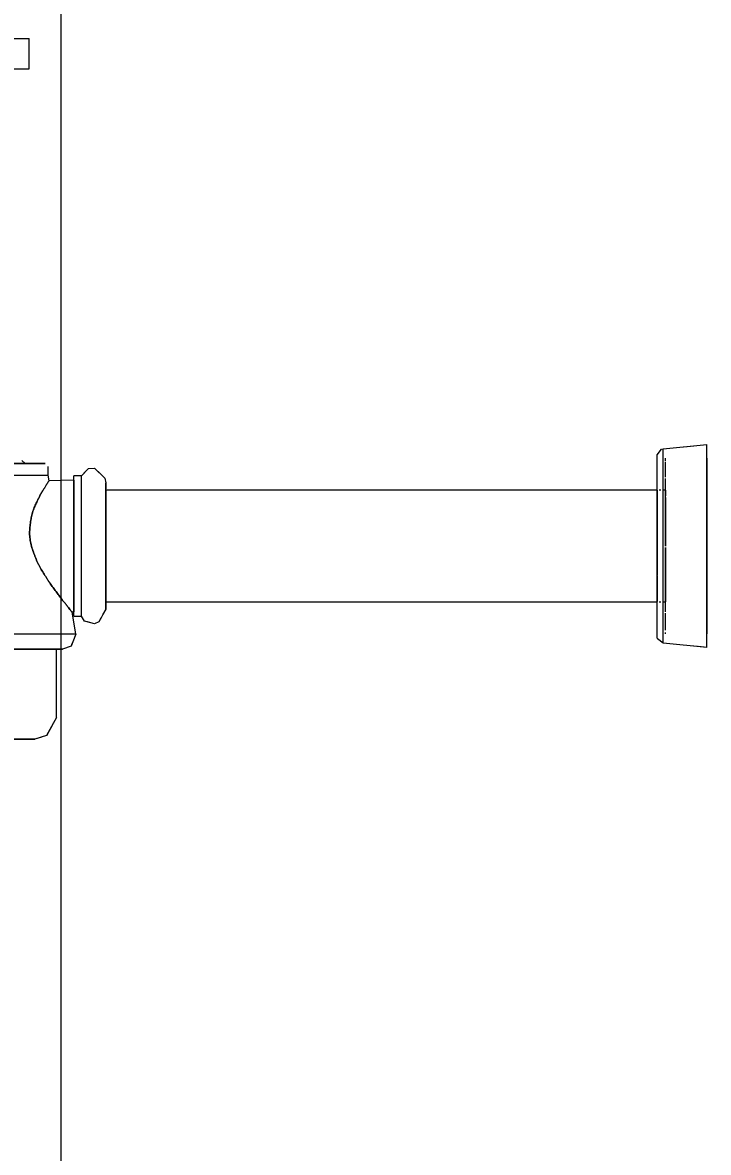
# Model space of a CAD drawing. Header units: metres. Extents: x 147 to 427, y -16 to 162.
# Drawn here: x 391.5443 to 391.7781, y 0.2432 to 0.6285 of the extents above; entities that cross this region are included whole.
import ezdxf

# ---------------------------------------------------------------- set-up
doc = ezdxf.new("R2010")
doc.units = ezdxf.units.M
for name, color, linetype, lineweight in [('A-ANNO-DIMS', 7, 'Continuous', 5), ('A-ANNO-DIMS-50', 7, 'Continuous', 5), ('P-SANR-FIXT', 7, 'Continuous', 5)]:
    doc.layers.add(name, color=color, linetype=linetype, lineweight=lineweight)
doc.styles.add('Century Gothic_1', font='GOTHIC.TTF', dxfattribs={"height": 0.075})
doc.dimstyles.new('Setores_1_5', dxfattribs={"dimscale": 0.3048, "dimtxt": 0.078313, "dimasz": 0.520833, "dimexe": 0.393701, "dimexo": 0.246063, "dimgap": 0.287073, "dimtad": 1, "dimrnd": 0.01, "dimzin": 0, "dimdsep": 46, "dimtxsty": 'Century Gothic_1', "dimblk1": 'OBLIQUE', "dimblk2": 'OBLIQUE', "dimsah": 1, "dimcen": 0.09, "dimazin": 0, "dimtfac": 1, "dimtdec": 4, "dimtix": 1, "dimtmove": 0, "dimatfit": 3, "dimfxl": 1, "dimtvp": 1, "dimtolj": 1, "dimtzin": 0, "dimarcsym": 2})

# ---------------------------------------------------------------- blocks, each defined once
blk = doc.blocks.new('USO_ESG_Sifão de Uso Geral - Sifão para lavatório-3647183-HH')
at = {"layer": 'P-SANR-FIXT'}
for p, q in [((-161.67691, 0.62313), (-161.63914, 0.62313)), ((-161.63914, 0.61274), (-161.63914, 0.62313)), ((-161.67691, 0.61274), (-161.63914, 0.61274)), ((-161.42291, 0.48317), (-161.40802, 0.48457)), ((-161.42291, 0.41683), (-161.42291, 0.48317)), ((-161.40802, 0.41543), (-161.40802, 0.48457)), ((-161.67552, 0.47813), (-161.64052, 0.47813)), ((-161.64565, 0.47813), (-161.64052, 0.47813)), ((-161.64052, 0.47813), (-161.64155, 0.47916)), ((-161.42498, 0.41892), (-161.42498, 0.48108)), ((-161.68342, 0.47416), (-161.63263, 0.47416)), ((-161.63263, 0.47416), (-161.63263, 0.47713)), ((-161.6323, 0.47226), (-161.63263, 0.47416)), ((-161.62388, 0.47249), (-161.6323, 0.47226)), ((-161.62127, 0.47388), (-161.62388, 0.47388)), ((-161.62388, 0.42612), (-161.62388, 0.47388)), ((-161.62127, 0.42612), (-161.62127, 0.47388)), ((-161.42491, 0.46905), (-161.61302, 0.46905)), ((-161.61302, 0.46905), (-161.61302, 0.46762)), ((-161.61302, 0.43238), (-161.61302, 0.43095)), ((-161.61302, 0.42841), (-161.61408, 0.42648)), ((-161.61302, 0.43095), (-161.42491, 0.43095)), ((-161.6245, 0.42753), (-161.62388, 0.42751)), ((-161.62317, 0.41995), (-161.6245, 0.42753)), ((-161.62388, 0.42612), (-161.62127, 0.42612)), ((-161.62317, 0.41995), (-161.69287, 0.41995)), ((-161.40802, 0.41543), (-161.42291, 0.41683)), ((-161.6298, 0.39156), (-161.6298, 0.41477)), ((-161.63919, 0.38416), (-161.64118, 0.38416))]:
    blk.add_line(p, q, dxfattribs=at)
at = {"layer": 'P-SANR-FIXT', "color": 7, "true_color": 0xf3f3f3}
for p, q in [((-161.64219, 0.62313), (-161.64088, 0.62313)), ((-161.42498, 0.46931), (-161.42498, 0.46993)), ((-161.42498, 0.46857), (-161.42498, 0.4693)), ((-161.42498, 0.4674), (-161.42498, 0.46827)), ((-161.42216, 0.46858), (-161.42216, 0.46919)), ((-161.42216, 0.46708), (-161.42216, 0.46856)), ((-161.61302, 0.46505), (-161.61302, 0.46391)), ((-161.61302, 0.46492), (-161.61302, 0.46386)), ((-161.61302, 0.46347), (-161.61302, 0.45706)), ((-161.61302, 0.46347), (-161.61302, 0.45493)), ((-161.42498, 0.46591), (-161.42498, 0.46421)), ((-161.42498, 0.46347), (-161.42498, 0.46171)), ((-161.42216, 0.46545), (-161.42216, 0.466)), ((-161.42216, 0.46391), (-161.42216, 0.46505)), ((-161.42216, 0.46505), (-161.42216, 0.46391)), ((-161.42216, 0.45954), (-161.42216, 0.46347)), ((-161.42216, 0.46347), (-161.42216, 0.45952)), ((-161.42498, 0.46168), (-161.42498, 0.46012)), ((-161.42498, 0.46005), (-161.42498, 0.45862)), ((-161.42498, 0.45857), (-161.42498, 0.45547)), ((-161.42216, 0.45806), (-161.42216, 0.45937)), ((-161.42216, 0.45937), (-161.42216, 0.45806)), ((-161.61302, 0.45667), (-161.61302, 0.44609)), ((-161.61302, 0.45493), (-161.61302, 0.45)), ((-161.42498, 0.4554), (-161.42498, 0.45462)), ((-161.42216, 0.45494), (-161.42216, 0.45769)), ((-161.42216, 0.45769), (-161.42216, 0.45)), ((-161.42216, 0.45), (-161.42216, 0.45493)), ((-161.42498, 0.45456), (-161.42498, 0.45008)), ((-161.61302, 0.45), (-161.61302, 0.44607)), ((-161.42498, 0.45), (-161.42498, 0.44551)), ((-161.42216, 0.44607), (-161.42216, 0.44946)), ((-161.42216, 0.44946), (-161.42216, 0.44607)), ((-161.61302, 0.44584), (-161.61302, 0.43653)), ((-161.42498, 0.44544), (-161.42498, 0.44468)), ((-161.42498, 0.4446), (-161.42498, 0.44149)), ((-161.42216, 0.44507), (-161.42216, 0.44584)), ((-161.42216, 0.44584), (-161.42216, 0.43653)), ((-161.42216, 0.44047), (-161.42216, 0.44506)), ((-161.42498, 0.44143), (-161.42498, 0.44002)), ((-161.42498, 0.43941), (-161.42498, 0.43837)), ((-161.42216, 0.43653), (-161.42216, 0.44046)), ((-161.61302, 0.43614), (-161.61302, 0.43455)), ((-161.61302, 0.43609), (-161.61302, 0.43443)), ((-161.42498, 0.43832), (-161.42498, 0.43657)), ((-161.42498, 0.43583), (-161.42498, 0.43337)), ((-161.42216, 0.43443), (-161.42216, 0.43609)), ((-161.42216, 0.43609), (-161.42216, 0.43443)), ((-161.42498, 0.43173), (-161.42498, 0.43263)), ((-161.42216, 0.43144), (-161.42216, 0.43337)), ((-161.42498, 0.43073), (-161.42498, 0.43143)), ((-161.42498, 0.43008), (-161.42498, 0.4307)), ((-161.42216, 0.43081), (-161.42216, 0.43142))]:
    blk.add_line(p, q, dxfattribs=at)
at = {"layer": 'P-SANR-FIXT', "color": 253, "true_color": 0xa6a6a6}
for p, q in [((-161.64057, 0.62313), (-161.63953, 0.62313)), ((-161.63938, 0.62313), (-161.63914, 0.62313)), ((-161.64467, 0.61274), (-161.63914, 0.61274)), ((-161.40802, 0.48006), (-161.40802, 0.48457)), ((-161.42498, 0.46995), (-161.42498, 0.48108)), ((-161.42216, 0.47901), (-161.42216, 0.48)), ((-161.42216, 0.47353), (-161.42216, 0.47875)), ((-161.42216, 0.47353), (-161.42216, 0.47875)), ((-161.40802, 0.48), (-161.40802, 0.45)), ((-161.40802, 0.48), (-161.40802, 0.45)), ((-161.63426, 0.47416), (-161.63263, 0.47416)), ((-161.62388, 0.47366), (-161.62388, 0.47388)), ((-161.62388, 0.47249), (-161.62388, 0.47172)), ((-161.62388, 0.47164), (-161.62388, 0.46947)), ((-161.62127, 0.46932), (-161.62127, 0.47271)), ((-161.61302, 0.47159), (-161.61302, 0.46953)), ((-161.42216, 0.47121), (-161.42216, 0.473)), ((-161.42216, 0.46921), (-161.42216, 0.473)), ((-161.42216, 0.45776), (-161.42216, 0.47121)), ((-161.62388, 0.46935), (-161.62388, 0.46124)), ((-161.61302, 0.46905), (-161.61302, 0.46759)), ((-161.61302, 0.46905), (-161.61302, 0.46762)), ((-161.61302, 0.46762), (-161.61302, 0.45952)), ((-161.42374, 0.46905), (-161.42434, 0.46905)), ((-161.42216, 0.46905), (-161.42291, 0.46905)), ((-161.42216, 0.46706), (-161.42216, 0.46907)), ((-161.42216, 0.46905), (-161.42216, 0.46706)), ((-161.42216, 0.46348), (-161.42216, 0.46652)), ((-161.42216, 0.4665), (-161.42216, 0.45952)), ((-161.42216, 0.45954), (-161.42216, 0.46348)), ((-161.62388, 0.46124), (-161.62388, 0.43065)), ((-161.61302, 0.45952), (-161.61302, 0.45)), ((-161.42216, 0.45), (-161.42216, 0.45937)), ((-161.42216, 0.45937), (-161.42216, 0.45)), ((-161.42216, 0.45), (-161.42216, 0.45763)), ((-161.61302, 0.45), (-161.61302, 0.43238)), ((-161.42216, 0.43363), (-161.42216, 0.44946)), ((-161.42216, 0.44262), (-161.42216, 0.44946)), ((-161.42216, 0.44946), (-161.42216, 0.43363)), ((-161.40802, 0.45), (-161.40802, 0.42)), ((-161.40802, 0.45), (-161.40802, 0.42)), ((-161.42216, 0.42757), (-161.42216, 0.44224)), ((-161.61302, 0.43253), (-161.61302, 0.4316)), ((-161.61302, 0.43238), (-161.61302, 0.43095)), ((-161.42216, 0.4335), (-161.42216, 0.43095)), ((-161.42216, 0.43093), (-161.42216, 0.43348)), ((-161.62388, 0.43053), (-161.62388, 0.42836)), ((-161.62388, 0.42923), (-161.62388, 0.42836)), ((-161.62388, 0.42612), (-161.62388, 0.42852)), ((-161.62388, 0.42828), (-161.62388, 0.42751)), ((-161.62388, 0.42828), (-161.62388, 0.42751)), ((-161.42498, 0.41892), (-161.42498, 0.43005)), ((-161.42434, 0.43095), (-161.42374, 0.43095)), ((-161.42291, 0.43095), (-161.42216, 0.43095)), ((-161.42216, 0.42757), (-161.42216, 0.43079)), ((-161.62127, 0.42612), (-161.62127, 0.42729)), ((-161.61411, 0.42642), (-161.61448, 0.42575)), ((-161.42216, 0.42131), (-161.42216, 0.42708)), ((-161.42216, 0.42131), (-161.42216, 0.42708)), ((-161.42216, 0.42), (-161.42216, 0.42048)), ((-161.40802, 0.41543), (-161.40802, 0.41994)), ((-161.63005, 0.41477), (-161.68086, 0.41477)), ((-161.6298, 0.41477), (-161.62995, 0.41477)), ((-161.62778, 0.41477), (-161.6298, 0.41477)), ((-161.6412, 0.38416), (-161.65159, 0.38416)), ((-161.63721, 0.38416), (-161.63919, 0.38416))]:
    blk.add_line(p, q, dxfattribs=at)
at = {"layer": 'P-SANR-FIXT', "color": 254, "true_color": 0xdfdfdf}
for p, q in [((-161.42291, 0.48204), (-161.42291, 0.48317)), ((-161.42291, 0.46956), (-161.42291, 0.4816)), ((-161.40802, 0.46517), (-161.40802, 0.47994)), ((-161.68255, 0.47416), (-161.63456, 0.47416)), ((-161.62388, 0.47283), (-161.62388, 0.47344)), ((-161.62388, 0.46961), (-161.62388, 0.47271)), ((-161.62388, 0.47249), (-161.62388, 0.47172)), ((-161.62388, 0.47164), (-161.62388, 0.46947)), ((-161.62127, 0.47271), (-161.62127, 0.47388)), ((-161.62388, 0.46935), (-161.62388, 0.4659)), ((-161.62388, 0.43068), (-161.62388, 0.46932)), ((-161.62127, 0.42729), (-161.62127, 0.46932)), ((-161.61302, 0.46762), (-161.61302, 0.4665)), ((-161.61302, 0.46747), (-161.61302, 0.4665)), ((-161.42498, 0.46907), (-161.42498, 0.46899)), ((-161.42498, 0.46907), (-161.42498, 0.46899)), ((-161.42498, 0.46899), (-161.42498, 0.4687)), ((-161.42498, 0.46899), (-161.42498, 0.46786)), ((-161.42498, 0.46853), (-161.42498, 0.46786)), ((-161.42498, 0.46784), (-161.42498, 0.46354)), ((-161.42216, 0.46842), (-161.42216, 0.46907)), ((-161.42216, 0.46905), (-161.42216, 0.46706)), ((-161.42216, 0.46706), (-161.42216, 0.46841)), ((-161.62388, 0.4659), (-161.62388, 0.45582)), ((-161.61302, 0.46386), (-161.61302, 0.466)), ((-161.61302, 0.46545), (-161.61302, 0.466)), ((-161.61302, 0.46386), (-161.61302, 0.46545)), ((-161.61302, 0.46131), (-161.61302, 0.46353)), ((-161.61302, 0.45), (-161.61302, 0.46353)), ((-161.42498, 0.46347), (-161.42498, 0.46012)), ((-161.42216, 0.46386), (-161.42216, 0.46545)), ((-161.42216, 0.46386), (-161.42216, 0.46545)), ((-161.42216, 0.45961), (-161.42216, 0.46353)), ((-161.42216, 0.45961), (-161.42216, 0.46353)), ((-161.40802, 0.45), (-161.40802, 0.4651)), ((-161.61302, 0.45), (-161.61302, 0.46131)), ((-161.42498, 0.46005), (-161.42498, 0.45547)), ((-161.42216, 0.458), (-161.42216, 0.45944)), ((-161.42216, 0.458), (-161.42216, 0.45944)), ((-161.62388, 0.45582), (-161.62388, 0.43876)), ((-161.42498, 0.4554), (-161.42498, 0.45008)), ((-161.42216, 0.45), (-161.42216, 0.45765)), ((-161.42216, 0.45), (-161.42216, 0.45765)), ((-161.61302, 0.43647), (-161.61302, 0.45)), ((-161.61302, 0.442), (-161.61302, 0.45)), ((-161.42498, 0.45), (-161.42498, 0.44468)), ((-161.42216, 0.442), (-161.42216, 0.44946)), ((-161.42216, 0.43869), (-161.42216, 0.44946)), ((-161.40802, 0.42006), (-161.40802, 0.45)), ((-161.42498, 0.4446), (-161.42498, 0.44002)), ((-161.61302, 0.43647), (-161.61302, 0.442)), ((-161.42498, 0.43988), (-161.42498, 0.43657)), ((-161.42216, 0.43647), (-161.42216, 0.442)), ((-161.62388, 0.43876), (-161.62388, 0.43065)), ((-161.61302, 0.434), (-161.61302, 0.43614)), ((-161.61302, 0.434), (-161.61302, 0.43614)), ((-161.42498, 0.43652), (-161.42498, 0.43221)), ((-161.42216, 0.43647), (-161.42216, 0.43869)), ((-161.42216, 0.434), (-161.42216, 0.43614)), ((-161.42216, 0.43455), (-161.42216, 0.43614)), ((-161.61302, 0.4335), (-161.61302, 0.43238)), ((-161.42498, 0.43216), (-161.42498, 0.43147)), ((-161.42498, 0.43216), (-161.42498, 0.43102)), ((-161.42216, 0.4335), (-161.42216, 0.43095)), ((-161.42216, 0.43159), (-161.42216, 0.43348)), ((-161.42216, 0.43093), (-161.42216, 0.43158)), ((-161.42498, 0.4313), (-161.42498, 0.43102)), ((-161.42498, 0.43101), (-161.42498, 0.43093)), ((-161.42498, 0.43101), (-161.42498, 0.43093)), ((-161.42291, 0.42654), (-161.42291, 0.43044)), ((-161.42291, 0.4184), (-161.42291, 0.42645)), ((-161.63038, 0.41995), (-161.69287, 0.41995)), ((-161.62317, 0.41995), (-161.63029, 0.41995)), ((-161.42291, 0.41683), (-161.42291, 0.41796)), ((-161.63519, 0.41477), (-161.68625, 0.41477)), ((-161.63182, 0.41477), (-161.64286, 0.41477)), ((-161.63005, 0.41477), (-161.63519, 0.41477)), ((-161.63093, 0.41477), (-161.63182, 0.41477)), ((-161.6298, 0.41477), (-161.63067, 0.41477)), ((-161.6298, 0.41477), (-161.62995, 0.41477))]:
    blk.add_line(p, q, dxfattribs=at)
at = {"layer": 'P-SANR-FIXT', "color": 7, "true_color": 0xfafafa}
for p, q in [((-161.42291, 0.46659), (-161.42291, 0.46812)), ((-161.42498, 0.46455), (-161.42498, 0.46565)), ((-161.42498, 0.46167), (-161.42498, 0.46409)), ((-161.42216, 0.46391), (-161.42216, 0.465)), ((-161.42216, 0.4596), (-161.42216, 0.46354)), ((-161.42498, 0.46021), (-161.42498, 0.46162)), ((-161.42498, 0.45809), (-161.42498, 0.45953)), ((-161.42216, 0.45801), (-161.42216, 0.45943)), ((-161.42498, 0.45506), (-161.42498, 0.45804)), ((-161.42498, 0.45425), (-161.42498, 0.45499)), ((-161.42216, 0.45497), (-161.42216, 0.45763)), ((-161.42216, 0.45), (-161.42216, 0.45496)), ((-161.42498, 0.45007), (-161.42498, 0.4542)), ((-161.42498, 0.44586), (-161.42498, 0.45)), ((-161.42216, 0.44605), (-161.42216, 0.44946)), ((-161.42498, 0.44508), (-161.42498, 0.4458)), ((-161.42498, 0.44202), (-161.42498, 0.44501)), ((-161.42216, 0.44504), (-161.42216, 0.44582)), ((-161.42216, 0.44262), (-161.42216, 0.44503)), ((-161.42498, 0.44054), (-161.42498, 0.44196)), ((-161.42498, 0.43843), (-161.42498, 0.43979)), ((-161.42216, 0.44041), (-161.42216, 0.44199)), ((-161.42216, 0.43646), (-161.42216, 0.4404)), ((-161.42498, 0.43598), (-161.42498, 0.43838)), ((-161.42498, 0.43435), (-161.42498, 0.43548)), ((-161.42216, 0.435), (-161.42216, 0.43609)), ((-161.42291, 0.43188), (-161.42291, 0.43341))]:
    blk.add_line(p, q, dxfattribs=at)
at = {"layer": 'P-SANR-FIXT', "color": 7, "true_color": 0xfdfdfd}
for p, q in [((-161.42291, 0.46406), (-161.42291, 0.46505)), ((-161.42291, 0.46161), (-161.42291, 0.46368)), ((-161.42291, 0.45999), (-161.42291, 0.4616)), ((-161.42291, 0.45908), (-161.42291, 0.45982)), ((-161.42291, 0.45565), (-161.42291, 0.45829)), ((-161.42291, 0.45002), (-161.42291, 0.45432)), ((-161.42291, 0.44591), (-161.42291, 0.45)), ((-161.42291, 0.44173), (-161.42291, 0.44435)), ((-161.42291, 0.44019), (-161.42291, 0.44092)), ((-161.42291, 0.43842), (-161.42291, 0.44001)), ((-161.42291, 0.43633), (-161.42291, 0.4384)), ((-161.42291, 0.43446), (-161.42291, 0.43595))]:
    blk.add_line(p, q, dxfattribs=at)
at = {"layer": 'P-SANR-FIXT', "flags": 128}
for points in [[(-161.42498, 0.48108), (-161.42346, 0.48301), (-161.42291, 0.48317)], [(-161.63364, 0.47813), (-161.63766, 0.47813), (-161.64839, 0.47813), (-161.66229, 0.47813), (-161.67479, 0.47813), (-161.68177, 0.47813), (-161.68241, 0.47813)], [(-161.64565, 0.47813), (-161.64126, 0.47813), (-161.63428, 0.47813), (-161.63364, 0.47813)], [(-161.62127, 0.47388), (-161.61889, 0.47643), (-161.61685, 0.47651)], [(-161.61685, 0.47651), (-161.61328, 0.47319), (-161.61302, 0.47159)], [(-161.61302, 0.42841), (-161.61302, 0.43241), (-161.61302, 0.44294), (-161.61302, 0.45608), (-161.61302, 0.46697), (-161.61302, 0.47156), (-161.61302, 0.47159)], [(-161.61302, 0.43133), (-161.61302, 0.42844), (-161.61302, 0.42841)], [(-161.61685, 0.42349), (-161.62022, 0.42436), (-161.62127, 0.42612)], [(-161.61448, 0.42575), (-161.61536, 0.42414), (-161.61685, 0.42349)], [(-161.62317, 0.41995), (-161.62483, 0.41582), (-161.62778, 0.41477)], [(-161.42291, 0.41683), (-161.42483, 0.41837), (-161.42498, 0.41892)], [(-161.68827, 0.41477), (-161.68423, 0.41477), (-161.67319, 0.41477), (-161.6581, 0.41477), (-161.64299, 0.41477), (-161.63189, 0.41477), (-161.62778, 0.41477)], [(-161.6298, 0.39156), (-161.63321, 0.38533), (-161.63721, 0.38416)], [(-161.67884, 0.38416), (-161.67484, 0.38416), (-161.66439, 0.38416), (-161.65148, 0.38416), (-161.64109, 0.38416), (-161.63721, 0.38416)]]:
    blk.add_lwpolyline(points, dxfattribs=at)
at = {"layer": 'P-SANR-FIXT', "color": 7, "true_color": 0xf3f3f3, "flags": 128}
blk.add_lwpolyline([(-161.61302, 0.44586), (-161.61302, 0.44392), (-161.61302, 0.43653)], dxfattribs=at)
at = {"layer": 'P-SANR-FIXT'}
blk.add_open_spline([(-161.6323, 0.47226), (-161.63235, 0.47226), (-161.63251, 0.47207), (-161.63284, 0.47152), (-161.63308, 0.47112), (-161.63328, 0.47078), (-161.63351, 0.4704), (-161.63386, 0.46984), (-161.63437, 0.46905), (-161.63492, 0.46814), (-161.6353, 0.46744), (-161.63551, 0.46702), (-161.63567, 0.4667), (-161.63582, 0.46637), (-161.63604, 0.46593), (-161.63644, 0.46512), (-161.63704, 0.4639), (-161.63759, 0.46258), (-161.63791, 0.46161), (-161.63807, 0.46104), (-161.63817, 0.46061), (-161.63827, 0.46016), (-161.6384, 0.45956), (-161.63861, 0.45848), (-161.63884, 0.45688), (-161.63898, 0.4549), (-161.63891, 0.45291), (-161.63857, 0.45092), (-161.63801, 0.44893), (-161.63743, 0.4473), (-161.637, 0.44619), (-161.63674, 0.44557), (-161.63655, 0.4451), (-161.63635, 0.44464), (-161.63608, 0.44404), (-161.63556, 0.44301), (-161.63474, 0.44159), (-161.63389, 0.44022), (-161.63329, 0.4393), (-161.63296, 0.43877), (-161.63272, 0.43838), (-161.63247, 0.438), (-161.63214, 0.43749), (-161.63155, 0.43663), (-161.6307, 0.43545), (-161.62986, 0.43435), (-161.62923, 0.4335), (-161.62878, 0.43289), (-161.62834, 0.4323), (-161.62776, 0.43155), (-161.62706, 0.43068), (-161.6263, 0.42976), (-161.62568, 0.42898), (-161.62521, 0.42835), (-161.62473, 0.42773), (-161.62454, 0.42753), (-161.6245, 0.42753)], degree=3, knots=[0, 0, 0, 0, 0.055556, 0.083333, 0.097222, 0.111111, 0.125, 0.138889, 0.166667, 0.194444, 0.208333, 0.215278, 0.222222, 0.229167, 0.236111, 0.25, 0.277778, 0.305556, 0.319444, 0.326389, 0.333333, 0.340278, 0.347222, 0.361111, 0.388889, 0.416667, 0.444444, 0.472222, 0.5, 0.527778, 0.541667, 0.548611, 0.555556, 0.5625, 0.569444, 0.583333, 0.611111, 0.638889, 0.652778, 0.659722, 0.666667, 0.673611, 0.680556, 0.694444, 0.722222, 0.75, 0.763889, 0.777778, 0.791667, 0.805556, 0.833333, 0.861111, 0.888889, 0.916667, 0.944444, 1, 1, 1, 1], dxfattribs=at)
at = {"layer": 'P-SANR-FIXT', "color": 253, "true_color": 0xa6a6a6}
for points, knots in [([(-161.63328, 0.47077), (-161.63321, 0.47089), (-161.63308, 0.47112), (-161.63284, 0.47152), (-161.63251, 0.47207), (-161.63235, 0.47226), (-161.6323, 0.47226)], [0.8888889, 0.8888889, 0.8888889, 0.8888889, 0.9027778, 0.9166667, 0.9444444, 1, 1, 1, 1]), ([(-161.6245, 0.42753), (-161.62454, 0.42753), (-161.62473, 0.42773), (-161.62521, 0.42835), (-161.62553, 0.42877), (-161.62571, 0.429)], [0, 0, 0, 0, 0.0555556, 0.0833333, 0.1111111, 0.1111111, 0.1111111, 0.1111111])]:
    blk.add_open_spline(points, degree=3, knots=knots, dxfattribs=at)
at = {"layer": 'P-SANR-FIXT', "color": 254, "true_color": 0xdfdfdf}
for points, knots in [([(-161.63817, 0.4606), (-161.63814, 0.46075), (-161.63807, 0.46104), (-161.63791, 0.46161), (-161.63759, 0.46258), (-161.63704, 0.4639), (-161.63644, 0.46512), (-161.63604, 0.46593), (-161.63582, 0.46637), (-161.63572, 0.46659), (-161.63567, 0.4667)], [0.6666667, 0.6666667, 0.6666667, 0.6666667, 0.6736111, 0.6805556, 0.6944444, 0.7222222, 0.75, 0.7638889, 0.7708333, 0.7777778, 0.7777778, 0.7777778, 0.7777778]), ([(-161.63567, 0.4667), (-161.63562, 0.46681), (-161.63551, 0.46702), (-161.6353, 0.46744), (-161.63492, 0.46814), (-161.63437, 0.46905), (-161.63396, 0.46968), (-161.63378, 0.46997)], [0.77777778, 0.77777778, 0.77777778, 0.77777778, 0.78472222, 0.79166667, 0.80555556, 0.83333333, 0.86111111, 0.86111111, 0.86111111, 0.86111111]), ([(-161.63272, 0.43838), (-161.6328, 0.43851), (-161.63296, 0.43877), (-161.63329, 0.4393), (-161.63389, 0.44022), (-161.63474, 0.44159), (-161.63556, 0.44301), (-161.63608, 0.44404), (-161.63635, 0.44464), (-161.63655, 0.4451), (-161.63674, 0.44557), (-161.637, 0.44619), (-161.63743, 0.4473), (-161.63801, 0.44893), (-161.63857, 0.45092), (-161.63891, 0.45291), (-161.63898, 0.4549), (-161.63884, 0.45688), (-161.63861, 0.45848), (-161.6384, 0.45956), (-161.63827, 0.46016), (-161.63821, 0.46046), (-161.63817, 0.4606)], [0.3333333, 0.3333333, 0.3333333, 0.3333333, 0.3402778, 0.3472222, 0.3611111, 0.3888889, 0.4166667, 0.4305556, 0.4375, 0.4444444, 0.4513889, 0.4583333, 0.4722222, 0.5, 0.5277778, 0.5555556, 0.5833333, 0.6111111, 0.6388889, 0.6527778, 0.6597222, 0.6666667, 0.6666667, 0.6666667, 0.6666667]), ([(-161.62571, 0.429), (-161.62589, 0.42924), (-161.6263, 0.42976), (-161.62706, 0.43068), (-161.62776, 0.43155), (-161.62834, 0.4323), (-161.62878, 0.43289), (-161.62923, 0.4335), (-161.62986, 0.43435), (-161.6307, 0.43545), (-161.63155, 0.43663), (-161.63214, 0.43749), (-161.63247, 0.438), (-161.63264, 0.43825), (-161.63272, 0.43838)], [0.1111111, 0.1111111, 0.1111111, 0.1111111, 0.1388889, 0.1666667, 0.1944444, 0.2083333, 0.2222222, 0.2361111, 0.25, 0.2777778, 0.3055556, 0.3194444, 0.3263889, 0.3333333, 0.3333333, 0.3333333, 0.3333333])]:
    blk.add_open_spline(points, degree=3, knots=knots, dxfattribs=at)
blk = doc.blocks.new('USO_ESG_Sifão de Uso Geral - Sifão para lavatório-V212-HH')
at = {"layer": 'P-SANR-FIXT', "color": 7, "true_color": 0xfefefe}
for p, q in [((-161.64219, 0.62313), (-161.64088, 0.62313)), ((-161.42498, 0.46931), (-161.42498, 0.46993)), ((-161.42498, 0.46857), (-161.42498, 0.4693)), ((-161.42498, 0.4674), (-161.42498, 0.46827)), ((-161.42291, 0.46659), (-161.42291, 0.46812)), ((-161.42216, 0.46858), (-161.42216, 0.46919)), ((-161.42216, 0.46842), (-161.42216, 0.46907)), ((-161.42216, 0.46905), (-161.42216, 0.46844)), ((-161.42216, 0.46708), (-161.42216, 0.46856)), ((-161.42216, 0.46706), (-161.42216, 0.46841)), ((-161.42216, 0.4684), (-161.42216, 0.46706)), ((-161.61302, 0.46505), (-161.61302, 0.46391)), ((-161.61302, 0.46492), (-161.61302, 0.46386)), ((-161.61302, 0.46347), (-161.61302, 0.45706)), ((-161.61302, 0.46347), (-161.61302, 0.45)), ((-161.42498, 0.46586), (-161.42498, 0.46421)), ((-161.42498, 0.46586), (-161.42498, 0.46421)), ((-161.42498, 0.46455), (-161.42498, 0.46565)), ((-161.42498, 0.46167), (-161.42498, 0.46409)), ((-161.42498, 0.46347), (-161.42498, 0.46171)), ((-161.42498, 0.46347), (-161.42498, 0.46171)), ((-161.42291, 0.46406), (-161.42291, 0.46505)), ((-161.42291, 0.46161), (-161.42291, 0.46368)), ((-161.42216, 0.46545), (-161.42216, 0.466)), ((-161.42216, 0.46545), (-161.42216, 0.466)), ((-161.42216, 0.46386), (-161.42216, 0.46545)), ((-161.42216, 0.46386), (-161.42216, 0.46545)), ((-161.42216, 0.46391), (-161.42216, 0.46505)), ((-161.42216, 0.46391), (-161.42216, 0.46505)), ((-161.42216, 0.46505), (-161.42216, 0.46391)), ((-161.42216, 0.46505), (-161.42216, 0.46391)), ((-161.42216, 0.46391), (-161.42216, 0.465)), ((-161.42216, 0.46391), (-161.42216, 0.465)), ((-161.42216, 0.4596), (-161.42216, 0.46354)), ((-161.42216, 0.4596), (-161.42216, 0.46354)), ((-161.42216, 0.45962), (-161.42216, 0.46353)), ((-161.42216, 0.45962), (-161.42216, 0.46353)), ((-161.42216, 0.45954), (-161.42216, 0.46347)), ((-161.42216, 0.45954), (-161.42216, 0.46347)), ((-161.42216, 0.46347), (-161.42216, 0.45954)), ((-161.42216, 0.46347), (-161.42216, 0.45954)), ((-161.42498, 0.46168), (-161.42498, 0.46059)), ((-161.42498, 0.46168), (-161.42498, 0.46059)), ((-161.42498, 0.46021), (-161.42498, 0.46162)), ((-161.42498, 0.46005), (-161.42498, 0.45862)), ((-161.42498, 0.46005), (-161.42498, 0.45862)), ((-161.42498, 0.45809), (-161.42498, 0.45953)), ((-161.42498, 0.45857), (-161.42498, 0.45547)), ((-161.42498, 0.45857), (-161.42498, 0.45547)), ((-161.42291, 0.45999), (-161.42291, 0.4616)), ((-161.42291, 0.45908), (-161.42291, 0.45982)), ((-161.42216, 0.458), (-161.42216, 0.45944)), ((-161.42216, 0.458), (-161.42216, 0.45944)), ((-161.42216, 0.45801), (-161.42216, 0.45943)), ((-161.42216, 0.45801), (-161.42216, 0.45943)), ((-161.42216, 0.45806), (-161.42216, 0.45937)), ((-161.42216, 0.45806), (-161.42216, 0.45937)), ((-161.42216, 0.45937), (-161.42216, 0.45806)), ((-161.42216, 0.45937), (-161.42216, 0.45806)), ((-161.61302, 0.45667), (-161.61302, 0.44609)), ((-161.42498, 0.45506), (-161.42498, 0.45804)), ((-161.42498, 0.4554), (-161.42498, 0.45462)), ((-161.42498, 0.4554), (-161.42498, 0.45462)), ((-161.42498, 0.45425), (-161.42498, 0.45499)), ((-161.42291, 0.45565), (-161.42291, 0.45829)), ((-161.42216, 0.45494), (-161.42216, 0.45769)), ((-161.42216, 0.45494), (-161.42216, 0.45769)), ((-161.42216, 0.45769), (-161.42216, 0.45494)), ((-161.42216, 0.45769), (-161.42216, 0.45494)), ((-161.42216, 0.45497), (-161.42216, 0.45765)), ((-161.42216, 0.45497), (-161.42216, 0.45765)), ((-161.42216, 0.45497), (-161.42216, 0.45763)), ((-161.42216, 0.45497), (-161.42216, 0.45763)), ((-161.42216, 0.45), (-161.42216, 0.45496)), ((-161.42216, 0.45), (-161.42216, 0.45496)), ((-161.42216, 0.45), (-161.42216, 0.45496)), ((-161.42216, 0.45), (-161.42216, 0.45496)), ((-161.42216, 0.45), (-161.42216, 0.45493)), ((-161.42216, 0.45), (-161.42216, 0.45493)), ((-161.42216, 0.45493), (-161.42216, 0.45)), ((-161.42216, 0.45493), (-161.42216, 0.45)), ((-161.42498, 0.45456), (-161.42498, 0.45008)), ((-161.42498, 0.45456), (-161.42498, 0.45008)), ((-161.42498, 0.45007), (-161.42498, 0.4542)), ((-161.42291, 0.45002), (-161.42291, 0.45432)), ((-161.61302, 0.45), (-161.61302, 0.44607)), ((-161.42498, 0.45), (-161.42498, 0.44551)), ((-161.42498, 0.45), (-161.42498, 0.44551)), ((-161.42498, 0.44586), (-161.42498, 0.45)), ((-161.42291, 0.44591), (-161.42291, 0.45)), ((-161.42216, 0.44607), (-161.42216, 0.44946)), ((-161.42216, 0.44607), (-161.42216, 0.44946)), ((-161.42216, 0.44605), (-161.42216, 0.44946)), ((-161.42216, 0.44605), (-161.42216, 0.44946)), ((-161.42216, 0.44946), (-161.42216, 0.44607)), ((-161.42216, 0.44946), (-161.42216, 0.44607)), ((-161.42216, 0.44504), (-161.42216, 0.44946)), ((-161.42216, 0.44504), (-161.42216, 0.44946)), ((-161.61302, 0.44584), (-161.61302, 0.43653)), ((-161.42498, 0.44508), (-161.42498, 0.4458)), ((-161.42498, 0.44544), (-161.42498, 0.44468)), ((-161.42498, 0.44544), (-161.42498, 0.44468)), ((-161.42498, 0.44202), (-161.42498, 0.44501)), ((-161.42498, 0.4446), (-161.42498, 0.44149)), ((-161.42498, 0.4446), (-161.42498, 0.44149)), ((-161.42291, 0.44173), (-161.42291, 0.44435)), ((-161.42216, 0.44507), (-161.42216, 0.44584)), ((-161.42216, 0.44507), (-161.42216, 0.44584)), ((-161.42216, 0.44584), (-161.42216, 0.44507)), ((-161.42216, 0.44584), (-161.42216, 0.44507)), ((-161.42216, 0.44504), (-161.42216, 0.44582)), ((-161.42216, 0.44504), (-161.42216, 0.44582)), ((-161.42216, 0.44256), (-161.42216, 0.44506)), ((-161.42216, 0.44256), (-161.42216, 0.44506)), ((-161.42216, 0.44506), (-161.42216, 0.44256)), ((-161.42216, 0.44506), (-161.42216, 0.44256)), ((-161.42216, 0.44262), (-161.42216, 0.44503)), ((-161.42216, 0.44262), (-161.42216, 0.44503)), ((-161.42216, 0.4426), (-161.42216, 0.44503)), ((-161.42216, 0.4426), (-161.42216, 0.44503)), ((-161.42498, 0.44054), (-161.42498, 0.44196)), ((-161.42498, 0.44143), (-161.42498, 0.44002)), ((-161.42498, 0.44143), (-161.42498, 0.44002)), ((-161.42498, 0.43843), (-161.42498, 0.43979)), ((-161.42498, 0.43941), (-161.42498, 0.43837)), ((-161.42498, 0.43941), (-161.42498, 0.43837)), ((-161.42291, 0.44019), (-161.42291, 0.44092)), ((-161.42291, 0.43842), (-161.42291, 0.44001)), ((-161.42216, 0.44039), (-161.42216, 0.442)), ((-161.42216, 0.44039), (-161.42216, 0.442)), ((-161.42216, 0.44041), (-161.42216, 0.44199)), ((-161.42216, 0.44041), (-161.42216, 0.44199)), ((-161.42216, 0.44047), (-161.42216, 0.44194)), ((-161.42216, 0.44047), (-161.42216, 0.44194)), ((-161.42216, 0.44194), (-161.42216, 0.44048)), ((-161.42216, 0.44194), (-161.42216, 0.44048)), ((-161.42216, 0.43653), (-161.42216, 0.44046)), ((-161.42216, 0.43653), (-161.42216, 0.44046)), ((-161.42216, 0.44046), (-161.42216, 0.43653)), ((-161.42216, 0.44046), (-161.42216, 0.43653)), ((-161.42216, 0.43646), (-161.42216, 0.4404)), ((-161.42216, 0.43646), (-161.42216, 0.4404)), ((-161.42216, 0.43647), (-161.42216, 0.44038)), ((-161.42216, 0.43869), (-161.42216, 0.44038)), ((-161.61302, 0.43614), (-161.61302, 0.43455)), ((-161.61302, 0.43609), (-161.61302, 0.43443)), ((-161.42498, 0.43598), (-161.42498, 0.43838)), ((-161.42498, 0.43832), (-161.42498, 0.43657)), ((-161.42498, 0.43832), (-161.42498, 0.43657)), ((-161.42498, 0.43583), (-161.42498, 0.43414)), ((-161.42498, 0.43583), (-161.42498, 0.43414)), ((-161.42498, 0.43435), (-161.42498, 0.43548)), ((-161.42291, 0.43633), (-161.42291, 0.4384)), ((-161.42291, 0.43446), (-161.42291, 0.43595)), ((-161.42216, 0.43647), (-161.42216, 0.43869)), ((-161.42216, 0.4349), (-161.42216, 0.43614)), ((-161.42216, 0.4349), (-161.42216, 0.43614)), ((-161.42216, 0.43487), (-161.42216, 0.43609)), ((-161.42216, 0.43487), (-161.42216, 0.43609)), ((-161.42216, 0.435), (-161.42216, 0.43609)), ((-161.42216, 0.435), (-161.42216, 0.43609)), ((-161.42216, 0.43609), (-161.42216, 0.43487)), ((-161.42216, 0.43609), (-161.42216, 0.43487)), ((-161.42498, 0.43173), (-161.42498, 0.43263)), ((-161.42291, 0.43188), (-161.42291, 0.43341)), ((-161.42216, 0.434), (-161.42216, 0.43455)), ((-161.42216, 0.43159), (-161.42216, 0.43348)), ((-161.42216, 0.43348), (-161.42216, 0.4316)), ((-161.42216, 0.43144), (-161.42216, 0.43337)), ((-161.42216, 0.43093), (-161.42216, 0.43158)), ((-161.42216, 0.43156), (-161.42216, 0.43095)), ((-161.42498, 0.43073), (-161.42498, 0.43143)), ((-161.42498, 0.43008), (-161.42498, 0.4307)), ((-161.42216, 0.43081), (-161.42216, 0.43142))]:
    blk.add_line(p, q, dxfattribs=at)
at = {"layer": 'P-SANR-FIXT', "color": 7, "true_color": 0xf3f3f3}
for p, q in [((-161.64219, 0.62313), (-161.64088, 0.62313)), ((-161.42216, 0.47901), (-161.42216, 0.48)), ((-161.42216, 0.47353), (-161.42216, 0.47875)), ((-161.42216, 0.47353), (-161.42216, 0.47875)), ((-161.40802, 0.48), (-161.40802, 0.47898)), ((-161.40802, 0.48), (-161.40802, 0.45)), ((-161.40802, 0.47898), (-161.40802, 0.45)), ((-161.62388, 0.47249), (-161.62388, 0.47172)), ((-161.62388, 0.47164), (-161.62388, 0.46947)), ((-161.42216, 0.46921), (-161.42216, 0.473)), ((-161.42216, 0.46921), (-161.42216, 0.473)), ((-161.62388, 0.46935), (-161.62388, 0.45)), ((-161.61302, 0.46762), (-161.61302, 0.4665)), ((-161.42498, 0.46931), (-161.42498, 0.46993)), ((-161.42498, 0.46857), (-161.42498, 0.4693)), ((-161.42498, 0.4674), (-161.42498, 0.46827)), ((-161.61302, 0.46386), (-161.61302, 0.46492)), ((-161.62388, 0.45), (-161.62388, 0.44418)), ((-161.40802, 0.45), (-161.40802, 0.44224)), ((-161.40802, 0.45), (-161.40802, 0.42)), ((-161.62388, 0.44418), (-161.62388, 0.43065)), ((-161.61302, 0.44333), (-161.61302, 0.44586)), ((-161.61302, 0.43653), (-161.61302, 0.44294)), ((-161.40802, 0.44224), (-161.40802, 0.42)), ((-161.61302, 0.43455), (-161.61302, 0.43614)), ((-161.61302, 0.4335), (-161.61302, 0.43238)), ((-161.42498, 0.43173), (-161.42498, 0.43263)), ((-161.42498, 0.43073), (-161.42498, 0.43143)), ((-161.42498, 0.43008), (-161.42498, 0.4307)), ((-161.42216, 0.42757), (-161.42216, 0.43079)), ((-161.42216, 0.42757), (-161.42216, 0.43079)), ((-161.42216, 0.42131), (-161.42216, 0.42708)), ((-161.42216, 0.42131), (-161.42216, 0.42708)), ((-161.42216, 0.42), (-161.42216, 0.42048)), ((-161.63005, 0.41477), (-161.66675, 0.41477)), ((-161.6298, 0.41477), (-161.62995, 0.41477))]:
    blk.add_line(p, q, dxfattribs=at)
at = {"layer": 'P-SANR-FIXT', "color": 254, "true_color": 0xdfdfdf}
for p, q in [((-161.64057, 0.62313), (-161.63953, 0.62313)), ((-161.63938, 0.62313), (-161.63914, 0.62313)), ((-161.64467, 0.61274), (-161.63914, 0.61274)), ((-161.42291, 0.48204), (-161.42291, 0.48317)), ((-161.40802, 0.48006), (-161.40802, 0.48457)), ((-161.42498, 0.46995), (-161.42498, 0.48108)), ((-161.42291, 0.47873), (-161.42291, 0.4816)), ((-161.42291, 0.46956), (-161.42291, 0.47873)), ((-161.40802, 0.46517), (-161.40802, 0.47994)), ((-161.65145, 0.47416), (-161.64007, 0.47416)), ((-161.64007, 0.47416), (-161.63456, 0.47416)), ((-161.63426, 0.47416), (-161.63263, 0.47416)), ((-161.62388, 0.47344), (-161.62388, 0.47388)), ((-161.62388, 0.47283), (-161.62388, 0.47344)), ((-161.62388, 0.46961), (-161.62388, 0.47271)), ((-161.62127, 0.47271), (-161.62127, 0.47388)), ((-161.62127, 0.46932), (-161.62127, 0.47271)), ((-161.61302, 0.47159), (-161.61302, 0.46953)), ((-161.62388, 0.44262), (-161.62388, 0.46932)), ((-161.62127, 0.42729), (-161.62127, 0.46932)), ((-161.61302, 0.46905), (-161.61302, 0.46759)), ((-161.61302, 0.46905), (-161.61302, 0.46762)), ((-161.40802, 0.42006), (-161.40802, 0.4651)), ((-161.62388, 0.43068), (-161.62388, 0.44262)), ((-161.61302, 0.43253), (-161.61302, 0.4335)), ((-161.61302, 0.43253), (-161.61302, 0.43095)), ((-161.61302, 0.43238), (-161.61302, 0.4316)), ((-161.61302, 0.4316), (-161.61302, 0.43095)), ((-161.62388, 0.42923), (-161.62388, 0.42836)), ((-161.62388, 0.42923), (-161.62388, 0.42836)), ((-161.62388, 0.42612), (-161.62388, 0.42852)), ((-161.62388, 0.42828), (-161.62388, 0.42751)), ((-161.62388, 0.42828), (-161.62388, 0.42751)), ((-161.42498, 0.42486), (-161.42498, 0.43005)), ((-161.42291, 0.42654), (-161.42291, 0.43044)), ((-161.62127, 0.42612), (-161.62127, 0.42729)), ((-161.61411, 0.42642), (-161.61448, 0.42575)), ((-161.42498, 0.41892), (-161.42498, 0.42486)), ((-161.42291, 0.4184), (-161.42291, 0.42645)), ((-161.63038, 0.41995), (-161.69287, 0.41995)), ((-161.62317, 0.41995), (-161.63029, 0.41995)), ((-161.42291, 0.41683), (-161.42291, 0.41796)), ((-161.40802, 0.41543), (-161.40802, 0.41994)), ((-161.63067, 0.41477), (-161.6298, 0.41477)), ((-161.62778, 0.41477), (-161.6298, 0.41477)), ((-161.6412, 0.38416), (-161.65159, 0.38416)), ((-161.63721, 0.38416), (-161.63919, 0.38416))]:
    blk.add_line(p, q, dxfattribs=at)
at = {"layer": 'P-SANR-FIXT', "color": 253, "true_color": 0xa6a6a6}
for p, q in [((-161.64057, 0.62313), (-161.63914, 0.62313)), ((-161.63914, 0.61274), (-161.63914, 0.62313)), ((-161.64467, 0.61274), (-161.63914, 0.61274)), ((-161.42346, 0.48301), (-161.42291, 0.48317)), ((-161.42291, 0.48317), (-161.41609, 0.48381)), ((-161.41583, 0.48384), (-161.40802, 0.48457)), ((-161.40802, 0.48006), (-161.40802, 0.48457)), ((-161.42498, 0.46995), (-161.42498, 0.48108)), ((-161.63426, 0.47416), (-161.63263, 0.47416)), ((-161.63263, 0.47416), (-161.63263, 0.47713)), ((-161.62127, 0.47388), (-161.61979, 0.47547)), ((-161.61685, 0.47651), (-161.61458, 0.4744)), ((-161.62388, 0.47249), (-161.6323, 0.47226)), ((-161.62127, 0.47388), (-161.62388, 0.47388)), ((-161.62388, 0.47369), (-161.62388, 0.47388)), ((-161.62127, 0.46932), (-161.62127, 0.47271)), ((-161.42498, 0.46905), (-161.61302, 0.46905)), ((-161.61302, 0.46747), (-161.61302, 0.46905)), ((-161.61302, 0.46905), (-161.61302, 0.46762)), ((-161.61302, 0.43095), (-161.61302, 0.43241)), ((-161.61302, 0.43238), (-161.61302, 0.43095)), ((-161.62388, 0.42612), (-161.62388, 0.42826)), ((-161.61302, 0.43095), (-161.42498, 0.43095)), ((-161.61302, 0.42841), (-161.61302, 0.43047)), ((-161.42498, 0.41892), (-161.42498, 0.43005)), ((-161.62317, 0.41995), (-161.6245, 0.42753)), ((-161.62388, 0.42612), (-161.62127, 0.42612)), ((-161.62127, 0.42612), (-161.62127, 0.42729)), ((-161.61685, 0.42349), (-161.61919, 0.4241)), ((-161.61465, 0.42544), (-161.61508, 0.42465)), ((-161.62317, 0.41995), (-161.62446, 0.41676)), ((-161.41617, 0.41619), (-161.42291, 0.41683)), ((-161.41126, 0.41573), (-161.41612, 0.41619)), ((-161.40802, 0.41543), (-161.40802, 0.41994)), ((-161.6298, 0.41477), (-161.62778, 0.41477)), ((-161.6298, 0.39156), (-161.6298, 0.41477)), ((-161.40802, 0.41543), (-161.41093, 0.4157)), ((-161.6298, 0.39156), (-161.6314, 0.38864)), ((-161.63199, 0.38756), (-161.63286, 0.38596)), ((-161.63149, 0.38847), (-161.63182, 0.38786)), ((-161.65148, 0.38416), (-161.64118, 0.38416)), ((-161.63919, 0.38416), (-161.63721, 0.38416)), ((-161.63485, 0.38485), (-161.63721, 0.38416))]:
    blk.add_line(p, q, dxfattribs=at)
at = {"layer": 'P-SANR-FIXT'}
for p, q in [((-161.42498, 0.48108), (-161.42346, 0.48301)), ((-161.64565, 0.47813), (-161.64052, 0.47813)), ((-161.64565, 0.47813), (-161.64052, 0.47813)), ((-161.64052, 0.47813), (-161.64155, 0.47916)), ((-161.6323, 0.47226), (-161.63263, 0.47416)), ((-161.61302, 0.42841), (-161.61408, 0.42648)), ((-161.6245, 0.42753), (-161.62388, 0.42751)), ((-161.61536, 0.42414), (-161.61685, 0.42349)), ((-161.63919, 0.38416), (-161.64118, 0.38416)), ((-161.64109, 0.38416), (-161.63919, 0.38416))]:
    blk.add_line(p, q, dxfattribs=at)
at = {"layer": 'P-SANR-FIXT', "color": 7, "true_color": 0xfafafa}
for p, q in [((-161.42291, 0.48204), (-161.42291, 0.48317)), ((-161.42291, 0.46956), (-161.42291, 0.4816)), ((-161.40802, 0.46517), (-161.40802, 0.47994)), ((-161.68002, 0.47416), (-161.63456, 0.47416)), ((-161.62388, 0.47283), (-161.62388, 0.47344)), ((-161.62388, 0.46961), (-161.62388, 0.47271)), ((-161.62388, 0.47249), (-161.62388, 0.47172)), ((-161.62388, 0.47164), (-161.62388, 0.46947)), ((-161.62127, 0.47271), (-161.62127, 0.47388)), ((-161.62388, 0.46935), (-161.62388, 0.45582)), ((-161.62388, 0.43068), (-161.62388, 0.46932)), ((-161.62127, 0.44262), (-161.62127, 0.46932)), ((-161.61302, 0.46762), (-161.61302, 0.4665)), ((-161.61302, 0.46747), (-161.61302, 0.4665)), ((-161.42374, 0.46905), (-161.42434, 0.46905)), ((-161.42216, 0.46905), (-161.42291, 0.46905)), ((-161.42291, 0.46659), (-161.42291, 0.46812)), ((-161.61302, 0.46505), (-161.61302, 0.46391)), ((-161.61302, 0.46347), (-161.61302, 0.45493)), ((-161.42498, 0.46455), (-161.42498, 0.46565)), ((-161.42498, 0.46167), (-161.42498, 0.46409)), ((-161.40802, 0.45), (-161.40802, 0.4651)), ((-161.42498, 0.46021), (-161.42498, 0.46162)), ((-161.42498, 0.45809), (-161.42498, 0.45953)), ((-161.62388, 0.45582), (-161.62388, 0.45)), ((-161.61302, 0.45493), (-161.61302, 0.45)), ((-161.42498, 0.45506), (-161.42498, 0.45804)), ((-161.42498, 0.45425), (-161.42498, 0.45499)), ((-161.42498, 0.45007), (-161.42498, 0.4542)), ((-161.62388, 0.45), (-161.62388, 0.4341)), ((-161.61302, 0.45), (-161.61302, 0.44607)), ((-161.42498, 0.44586), (-161.42498, 0.45)), ((-161.40802, 0.42006), (-161.40802, 0.45)), ((-161.61302, 0.44584), (-161.61302, 0.43653)), ((-161.42498, 0.44508), (-161.42498, 0.4458)), ((-161.42498, 0.44202), (-161.42498, 0.44501)), ((-161.62127, 0.42729), (-161.62127, 0.44262)), ((-161.42498, 0.44054), (-161.42498, 0.44196)), ((-161.42498, 0.43843), (-161.42498, 0.43979)), ((-161.61302, 0.43609), (-161.61302, 0.43443)), ((-161.42498, 0.43598), (-161.42498, 0.43838)), ((-161.42498, 0.43435), (-161.42498, 0.43548)), ((-161.62388, 0.4341), (-161.62388, 0.43065)), ((-161.61302, 0.4335), (-161.61302, 0.43238)), ((-161.42291, 0.43188), (-161.42291, 0.43341)), ((-161.42434, 0.43095), (-161.42374, 0.43095)), ((-161.42291, 0.43095), (-161.42216, 0.43095)), ((-161.42291, 0.42654), (-161.42291, 0.43044)), ((-161.42291, 0.4184), (-161.42291, 0.42645)), ((-161.6406, 0.41995), (-161.69287, 0.41995)), ((-161.63038, 0.41995), (-161.6406, 0.41995)), ((-161.62317, 0.41995), (-161.63029, 0.41995)), ((-161.42291, 0.41683), (-161.42291, 0.41796)), ((-161.63005, 0.41477), (-161.68086, 0.41477)), ((-161.6298, 0.41477), (-161.63067, 0.41477)), ((-161.6298, 0.41477), (-161.62995, 0.41477))]:
    blk.add_line(p, q, dxfattribs=at)
at = {"layer": 'P-SANR-FIXT', "color": 7, "true_color": 0xfdfdfd}
for p, q in [((-161.42498, 0.46907), (-161.42498, 0.46899)), ((-161.42498, 0.46907), (-161.42498, 0.46899)), ((-161.42498, 0.46899), (-161.42498, 0.4687)), ((-161.42498, 0.46899), (-161.42498, 0.4687)), ((-161.42498, 0.46853), (-161.42498, 0.46786)), ((-161.42498, 0.46853), (-161.42498, 0.46786)), ((-161.42216, 0.46858), (-161.42216, 0.46919)), ((-161.42216, 0.46842), (-161.42216, 0.46907)), ((-161.42216, 0.46905), (-161.42216, 0.46844)), ((-161.42216, 0.46708), (-161.42216, 0.46856)), ((-161.42216, 0.46706), (-161.42216, 0.46841)), ((-161.42216, 0.4684), (-161.42216, 0.46706)), ((-161.61302, 0.46386), (-161.61302, 0.466)), ((-161.61302, 0.46386), (-161.61302, 0.466)), ((-161.61302, 0.45414), (-161.61302, 0.46353)), ((-161.61302, 0.46131), (-161.61302, 0.46353)), ((-161.42291, 0.46406), (-161.42291, 0.46505)), ((-161.42291, 0.46161), (-161.42291, 0.46368)), ((-161.61302, 0.45), (-161.61302, 0.46131)), ((-161.42291, 0.45999), (-161.42291, 0.4616)), ((-161.42291, 0.45908), (-161.42291, 0.45982)), ((-161.42291, 0.45565), (-161.42291, 0.45829)), ((-161.61302, 0.45), (-161.61302, 0.45414)), ((-161.42291, 0.45002), (-161.42291, 0.45432)), ((-161.61302, 0.43647), (-161.61302, 0.45)), ((-161.61302, 0.43647), (-161.61302, 0.45)), ((-161.42291, 0.44591), (-161.42291, 0.45)), ((-161.42291, 0.44173), (-161.42291, 0.44435)), ((-161.42291, 0.44019), (-161.42291, 0.44092)), ((-161.42291, 0.43842), (-161.42291, 0.44001)), ((-161.61302, 0.434), (-161.61302, 0.43614)), ((-161.61302, 0.434), (-161.61302, 0.43614)), ((-161.42291, 0.43633), (-161.42291, 0.4384)), ((-161.42291, 0.43446), (-161.42291, 0.43595)), ((-161.42498, 0.43216), (-161.42498, 0.43147)), ((-161.42498, 0.43216), (-161.42498, 0.43147)), ((-161.42216, 0.43159), (-161.42216, 0.43348)), ((-161.42216, 0.43348), (-161.42216, 0.4316)), ((-161.42216, 0.43144), (-161.42216, 0.43337)), ((-161.42216, 0.43093), (-161.42216, 0.43158)), ((-161.42216, 0.43156), (-161.42216, 0.43095)), ((-161.42498, 0.4313), (-161.42498, 0.43102)), ((-161.42498, 0.4313), (-161.42498, 0.43102)), ((-161.42498, 0.43101), (-161.42498, 0.43093)), ((-161.42498, 0.43101), (-161.42498, 0.43093)), ((-161.42216, 0.43081), (-161.42216, 0.43142))]:
    blk.add_line(p, q, dxfattribs=at)
at = {"layer": 'P-SANR-FIXT', "flags": 128}
for points in [[(-161.64565, 0.47813), (-161.64126, 0.47813), (-161.63428, 0.47813), (-161.63364, 0.47813)], [(-161.63364, 0.47813), (-161.63766, 0.47813), (-161.64565, 0.47813)], [(-161.61979, 0.47547), (-161.61889, 0.47643), (-161.61685, 0.47651)], [(-161.61411, 0.47396), (-161.61328, 0.47319), (-161.61302, 0.47159)], [(-161.61919, 0.4241), (-161.62022, 0.42436), (-161.62127, 0.42612)], [(-161.62451, 0.41662), (-161.62483, 0.41582), (-161.62778, 0.41477)], [(-161.42291, 0.41683), (-161.42483, 0.41837), (-161.42498, 0.41892)], [(-161.63286, 0.38596), (-161.63321, 0.38533), (-161.63463, 0.38491)]]:
    blk.add_lwpolyline(points, dxfattribs=at)
at = {"layer": 'P-SANR-FIXT', "color": 253, "true_color": 0xa6a6a6, "flags": 128}
for points in [[(-161.61302, 0.46953), (-161.61302, 0.47156), (-161.61302, 0.47159)], [(-161.61302, 0.43047), (-161.61302, 0.42844), (-161.61302, 0.42841)]]:
    blk.add_lwpolyline(points, dxfattribs=at)
at = {"layer": 'P-SANR-FIXT', "color": 7, "true_color": 0xf3f3f3, "flags": 128}
blk.add_lwpolyline([(-161.61302, 0.44609), (-161.61302, 0.45608), (-161.61302, 0.46347)], dxfattribs=at)
at = {"layer": 'P-SANR-FIXT', "color": 7, "true_color": 0xfefefe, "flags": 128}
blk.add_lwpolyline([(-161.61302, 0.44586), (-161.61302, 0.44392), (-161.61302, 0.43653)], dxfattribs=at)
at = {"layer": 'P-SANR-FIXT', "color": 254, "true_color": 0xdfdfdf, "flags": 128}
blk.add_lwpolyline([(-161.65802, 0.41477), (-161.64299, 0.41477), (-161.63189, 0.41477), (-161.63093, 0.41477)], dxfattribs=at)
at = {"layer": 'P-SANR-FIXT', "color": 7, "true_color": 0xfafafa, "flags": 128}
blk.add_lwpolyline([(-161.63093, 0.41477), (-161.63182, 0.41477), (-161.64286, 0.41477)], dxfattribs=at)
at = {"layer": 'P-SANR-FIXT', "color": 253, "true_color": 0xa6a6a6}
for points, knots in [([(-161.6323, 0.47226), (-161.63235, 0.47226), (-161.63251, 0.47207), (-161.63284, 0.47152), (-161.63308, 0.47112), (-161.63321, 0.47089), (-161.63328, 0.47077)], [0, 0, 0, 0, 0.0555556, 0.0833333, 0.0972222, 0.1111111, 0.1111111, 0.1111111, 0.1111111]), ([(-161.62571, 0.429), (-161.62553, 0.42877), (-161.62521, 0.42835), (-161.62473, 0.42773), (-161.62454, 0.42753), (-161.6245, 0.42753)], [0.8888889, 0.8888889, 0.8888889, 0.8888889, 0.9166667, 0.9444444, 1, 1, 1, 1])]:
    blk.add_open_spline(points, degree=3, knots=knots, dxfattribs=at)
at = {"layer": 'P-SANR-FIXT', "color": 254, "true_color": 0xdfdfdf}
for points, knots in [([(-161.63328, 0.47077), (-161.63321, 0.47089), (-161.63308, 0.47112), (-161.63284, 0.47152), (-161.63251, 0.47207), (-161.63235, 0.47226), (-161.6323, 0.47226)], [0.8888889, 0.8888889, 0.8888889, 0.8888889, 0.9027778, 0.9166667, 0.9444444, 1, 1, 1, 1]), ([(-161.63378, 0.46997), (-161.63396, 0.46968), (-161.63437, 0.46905), (-161.63492, 0.46814), (-161.6353, 0.46744), (-161.63551, 0.46702), (-161.63567, 0.4667), (-161.63582, 0.46637), (-161.63604, 0.46593), (-161.63644, 0.46512), (-161.63704, 0.4639), (-161.63759, 0.46258), (-161.63791, 0.46161), (-161.63807, 0.46104), (-161.63817, 0.46061), (-161.63827, 0.46016), (-161.6384, 0.45956), (-161.63861, 0.45848), (-161.63884, 0.45688), (-161.63898, 0.4549), (-161.63891, 0.45291), (-161.63857, 0.45092), (-161.63801, 0.44893), (-161.63743, 0.4473), (-161.637, 0.44619), (-161.63674, 0.44557), (-161.63655, 0.4451), (-161.63635, 0.44464), (-161.63608, 0.44404), (-161.63556, 0.44301), (-161.63474, 0.44159), (-161.63389, 0.44022), (-161.63329, 0.4393), (-161.63296, 0.43877), (-161.63272, 0.43838), (-161.63247, 0.438), (-161.63214, 0.43749), (-161.63155, 0.43663), (-161.6307, 0.43545), (-161.62986, 0.43435), (-161.62923, 0.4335), (-161.62878, 0.43289), (-161.62834, 0.4323), (-161.62776, 0.43155), (-161.62706, 0.43068), (-161.6263, 0.42976), (-161.62589, 0.42924), (-161.62571, 0.429)], [0.1388889, 0.1388889, 0.1388889, 0.1388889, 0.1666667, 0.1944444, 0.2083333, 0.2152778, 0.2222222, 0.2291667, 0.2361111, 0.25, 0.2777778, 0.3055556, 0.3194444, 0.3263889, 0.3333333, 0.3402778, 0.3472222, 0.3611111, 0.3888889, 0.4166667, 0.4444444, 0.4722222, 0.5, 0.5277778, 0.5416667, 0.5486111, 0.5555556, 0.5625, 0.5694444, 0.5833333, 0.6111111, 0.6388889, 0.6527778, 0.6597222, 0.6666667, 0.6736111, 0.6805556, 0.6944444, 0.7222222, 0.75, 0.7638889, 0.7777778, 0.7916667, 0.8055556, 0.8333333, 0.8611111, 0.8888889, 0.8888889, 0.8888889, 0.8888889]), ([(-161.6245, 0.42753), (-161.62454, 0.42753), (-161.62473, 0.42773), (-161.62521, 0.42835), (-161.62553, 0.42877), (-161.62571, 0.429)], [0, 0, 0, 0, 0.0555556, 0.0833333, 0.1111111, 0.1111111, 0.1111111, 0.1111111])]:
    blk.add_open_spline(points, degree=3, knots=knots, dxfattribs=at)
at = {"layer": 'P-SANR-FIXT', "color": 7, "true_color": 0xfafafa}
blk.add_open_spline([(-161.62571, 0.429), (-161.62589, 0.42924), (-161.6263, 0.42976), (-161.62706, 0.43068), (-161.62776, 0.43155), (-161.62834, 0.4323), (-161.62878, 0.43289), (-161.62923, 0.4335), (-161.62986, 0.43435), (-161.6307, 0.43545), (-161.63155, 0.43663), (-161.63214, 0.43749), (-161.63247, 0.438), (-161.63272, 0.43838), (-161.63296, 0.43877), (-161.63329, 0.4393), (-161.63389, 0.44022), (-161.63474, 0.44159), (-161.63556, 0.44301), (-161.63608, 0.44404), (-161.63635, 0.44464), (-161.63655, 0.4451), (-161.63674, 0.44557), (-161.637, 0.44619), (-161.63743, 0.4473), (-161.63801, 0.44893), (-161.63857, 0.45092), (-161.63891, 0.45291), (-161.63898, 0.4549), (-161.63884, 0.45688), (-161.63861, 0.45848), (-161.6384, 0.45956), (-161.63827, 0.46016), (-161.63817, 0.46061), (-161.63807, 0.46104), (-161.63791, 0.46161), (-161.63759, 0.46258), (-161.63704, 0.4639), (-161.63644, 0.46512), (-161.63604, 0.46593), (-161.63582, 0.46637), (-161.63567, 0.4667), (-161.63551, 0.46702), (-161.6353, 0.46744), (-161.63492, 0.46814), (-161.63437, 0.46905), (-161.63396, 0.46968), (-161.63378, 0.46997)], degree=3, knots=[0.1111111, 0.1111111, 0.1111111, 0.1111111, 0.1388889, 0.1666667, 0.1944444, 0.2083333, 0.2222222, 0.2361111, 0.25, 0.2777778, 0.3055556, 0.3194444, 0.3263889, 0.3333333, 0.3402778, 0.3472222, 0.3611111, 0.3888889, 0.4166667, 0.4305556, 0.4375, 0.4444444, 0.4513889, 0.4583333, 0.4722222, 0.5, 0.5277778, 0.5555556, 0.5833333, 0.6111111, 0.6388889, 0.6527778, 0.6597222, 0.6666667, 0.6736111, 0.6805556, 0.6944444, 0.7222222, 0.75, 0.7638889, 0.7708333, 0.7777778, 0.7847222, 0.7916667, 0.8055556, 0.8333333, 0.8611111, 0.8611111, 0.8611111, 0.8611111], dxfattribs=at)
blk = doc.blocks.new('DIMBLOCK146-HH')
at = {"layer": 'A-ANNO-DIMS-50', "lineweight": 25}
for p, q in [((391.5574, 1.8), (391.47802, 1.87938)), ((391.5574, 1.8), (391.63677, 1.72062)), ((391.5574, 0), (391.47802, 0.07938)), ((391.5574, 0), (391.63677, -0.07938))]:
    blk.add_line(p, q, dxfattribs=at)
at = {"layer": 'A-ANNO-DIMS-50'}
for p, q in [((391.5574, 1.8), (391.4374, 1.8)), ((391.5574, 0), (391.5574, 1.8)), ((391.5574, 1.8), (391.79708, 1.8)), ((391.5574, 0), (391.52015, 0)), ((391.5574, 0), (391.6774, 0))]:
    blk.add_line(p, q, dxfattribs=at)
at = {"layer": 'A-ANNO-DIMS-50', "color": 0, "insert": (391.37377, 0.73467), "char_height": 0.075, "width": 0.3967839, "attachment_point": 1, "rotation": 90, "line_spacing_factor": 0.984502, "style": 'Century Gothic_1'}
blk.add_mtext('1,80 m', dxfattribs=at)
blk = doc.blocks.new('_Oblique')
at = {"color": 0, "linetype": 'ByBlock', "lineweight": -2}
blk.add_line((-0.5, -0.5), (0.5, 0.5), dxfattribs=at)

msp = doc.modelspace()

# ---------------------------------------------------------------- block references
at = {"layer": 'P-SANR-FIXT', "color": 253, "true_color": 0xa6a6a6}
msp.add_blockref('USO_ESG_Sifão de Uso Geral - Sifão para lavatório-3647183-HH', (553.1856, 0), dxfattribs=at)
at = {"layer": 'P-SANR-FIXT', "color": 7, "true_color": 0xfafafa}
msp.add_blockref('USO_ESG_Sifão de Uso Geral - Sifão para lavatório-V212-HH', (553.1856, 0), dxfattribs=at)

# ---------------------------------------------------------------- dimensions: what is measured, and where the dimension line sits
at = {"layer": 'A-ANNO-DIMS'}
dim = msp.add_linear_dim(base=(391.5574, 1.8), p1=(391.44515, 0), p2=(391.87208, 1.8), angle=90, dimstyle='Setores_1_5', override={"dimpost": '<>', "dimfxl": 1.849937}, dxfattribs=at)
dim.commit()
dim.dimension.update_dxf_attribs({"geometry": 'DIMBLOCK146-HH', "text_midpoint": (391.43051, 0.9)})

doc.saveas('drawing.dxf')
